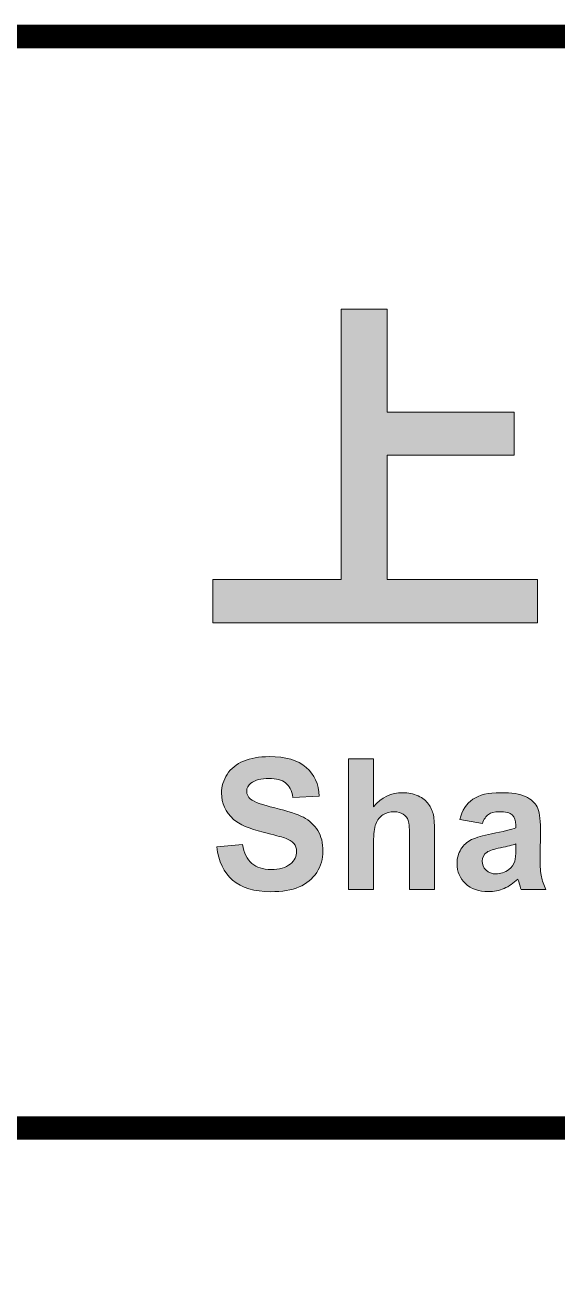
# Model space of a CAD drawing. Extents: x 148 to 221443, y -36682 to 6758.
# Drawn here: x 150599.2 to 150735.8, y -23023 to -22705.1 of the extents above; entities that cross this region are included whole.
import ezdxf

# ---------------------------------------------------------------- set-up
doc = ezdxf.new("R2010")
doc.units = 0
doc.header["$LTSCALE"] = 10
doc.header["$MEASUREMENT"] = 0
doc.layers.add('图层 1', color=7, linetype='Continuous')
doc.layers.add('图框层', color=7, linetype='Continuous', lineweight=15)

# ---------------------------------------------------------------- blocks, each defined once
blk = doc.blocks.new('block 5')
at = {"layer": '图层 1', "true_color": 0x0f208a}
h = blk.add_hatch(color=166, dxfattribs=at)
h.dxf.hatch_style = 2
h.paths.add_polyline_path([(87.354, -148.123), (87.354, -148.705), (82.97, -148.705), (82.97, -148.123), (84.701, -148.123), (84.701, -144.471), (85.322, -144.471), (85.322, -145.863), (87.039, -145.863), (87.039, -146.445), (85.322, -146.445), (85.322, -148.123)])
at = {"layer": '图层 1', "lineweight": 0}
blk.add_lwpolyline([(87.354, -148.123), (87.354, -148.705), (82.97, -148.705), (82.97, -148.123), (84.701, -148.123), (84.701, -144.471), (85.322, -144.471), (85.322, -145.863), (87.039, -145.863), (87.039, -146.445), (85.322, -146.445), (85.322, -148.123), (87.354, -148.123)], dxfattribs=at)
blk = doc.blocks.new('block 6')
at = {"layer": '图层 1', "true_color": 0x0f208a}
h = blk.add_hatch(color=166, dxfattribs=at)
h.dxf.hatch_style = 2
edge = h.paths.add_edge_path()
edge.add_spline(control_points=[(83.022, -151.732), (83.022, -151.732), (83.369, -151.699), (83.369, -151.699), (83.389, -151.815), (83.432, -151.9), (83.496, -151.955), (83.559, -152.009), (83.645, -152.037), (83.754, -152.037), (83.868, -152.037), (83.955, -152.012), (84.013, -151.964), (84.071, -151.915), (84.1, -151.858), (84.1, -151.794), (84.1, -151.752), (84.088, -151.716), (84.063, -151.687), (84.039, -151.658), (83.996, -151.632), (83.935, -151.611), (83.893, -151.597), (83.798, -151.571), (83.65, -151.534), (83.459, -151.486), (83.325, -151.428), (83.248, -151.36), (83.14, -151.262), (83.086, -151.144), (83.086, -151.005), (83.086, -150.915), (83.111, -150.831), (83.162, -150.753), (83.213, -150.675), (83.287, -150.615), (83.383, -150.574), (83.478, -150.533), (83.594, -150.513), (83.729, -150.513), (83.951, -150.513), (84.117, -150.561), (84.229, -150.658), (84.341, -150.755), (84.4, -150.885), (84.405, -151.047), (84.405, -151.047), (84.049, -151.063), (84.049, -151.063), (84.034, -150.972), (84.001, -150.907), (83.951, -150.867), (83.901, -150.827), (83.826, -150.808), (83.726, -150.808), (83.622, -150.808), (83.541, -150.829), (83.483, -150.871), (83.445, -150.899), (83.426, -150.935), (83.426, -150.981), (83.426, -151.022), (83.444, -151.058), (83.479, -151.087), (83.524, -151.125), (83.633, -151.165), (83.806, -151.206), (83.98, -151.247), (84.108, -151.289), (84.191, -151.332), (84.274, -151.376), (84.339, -151.436), (84.386, -151.512), (84.432, -151.587), (84.456, -151.681), (84.456, -151.792), (84.456, -151.894), (84.428, -151.988), (84.372, -152.076), (84.315, -152.164), (84.236, -152.23), (84.134, -152.273), (84.031, -152.316), (83.903, -152.337), (83.75, -152.337), (83.527, -152.337), (83.356, -152.286), (83.236, -152.183), (83.117, -152.08), (83.046, -151.929), (83.022, -151.732)], knot_values=[0, 0, 0, 0, 1, 1, 1, 2, 2, 2, 3, 3, 3, 4, 4, 4, 5, 5, 5, 6, 6, 6, 7, 7, 7, 8, 8, 8, 9, 9, 9, 10, 10, 10, 11, 11, 11, 12, 12, 12, 13, 13, 13, 14, 14, 14, 15, 15, 15, 16, 16, 16, 17, 17, 17, 18, 18, 18, 19, 19, 19, 20, 20, 20, 21, 21, 21, 22, 22, 22, 23, 23, 23, 24, 24, 24, 25, 25, 25, 26, 26, 26, 27, 27, 27, 28, 28, 28, 29, 29, 29, 30, 30, 30, 30], degree=3, periodic=0)
h = blk.add_hatch(color=166, dxfattribs=at)
h.dxf.hatch_style = 2
edge = h.paths.add_edge_path()
edge.add_spline(control_points=[(85.139, -150.543), (85.139, -150.543), (85.139, -151.191), (85.139, -151.191), (85.248, -151.064), (85.378, -151), (85.53, -151), (85.608, -151), (85.678, -151.014), (85.74, -151.043), (85.803, -151.072), (85.85, -151.109), (85.882, -151.154), (85.913, -151.199), (85.935, -151.249), (85.947, -151.303), (85.958, -151.358), (85.964, -151.442), (85.964, -151.557), (85.964, -151.557), (85.964, -152.306), (85.964, -152.306), (85.964, -152.306), (85.626, -152.306), (85.626, -152.306), (85.626, -152.306), (85.626, -151.631), (85.626, -151.631), (85.626, -151.497), (85.62, -151.412), (85.607, -151.376), (85.594, -151.34), (85.571, -151.311), (85.539, -151.29), (85.506, -151.269), (85.466, -151.258), (85.417, -151.258), (85.361, -151.258), (85.31, -151.272), (85.266, -151.299), (85.222, -151.327), (85.19, -151.368), (85.169, -151.423), (85.149, -151.477), (85.139, -151.559), (85.139, -151.666), (85.139, -151.666), (85.139, -152.306), (85.139, -152.306), (85.139, -152.306), (84.801, -152.306), (84.801, -152.306), (84.801, -152.306), (84.801, -150.543), (84.801, -150.543), (84.801, -150.543), (85.139, -150.543), (85.139, -150.543)], knot_values=[0, 0, 0, 0, 1, 1, 1, 2, 2, 2, 3, 3, 3, 4, 4, 4, 5, 5, 5, 6, 6, 6, 7, 7, 7, 8, 8, 8, 9, 9, 9, 10, 10, 10, 11, 11, 11, 12, 12, 12, 13, 13, 13, 14, 14, 14, 15, 15, 15, 16, 16, 16, 17, 17, 17, 18, 18, 18, 19, 19, 19, 19], degree=3, periodic=0)
h = blk.add_hatch(color=166, dxfattribs=at)
h.dxf.hatch_style = 2
edge = h.paths.add_edge_path()
edge.add_spline(control_points=[(86.608, -151.418), (86.608, -151.418), (86.302, -151.363), (86.302, -151.363), (86.336, -151.24), (86.396, -151.148), (86.48, -151.089), (86.564, -151.03), (86.689, -151), (86.855, -151), (87.006, -151), (87.118, -151.018), (87.192, -151.053), (87.265, -151.089), (87.317, -151.134), (87.347, -151.189), (87.377, -151.244), (87.393, -151.345), (87.393, -151.492), (87.393, -151.492), (87.389, -151.886), (87.389, -151.886), (87.389, -151.998), (87.394, -152.081), (87.405, -152.135), (87.416, -152.188), (87.436, -152.245), (87.466, -152.306), (87.466, -152.306), (87.132, -152.306), (87.132, -152.306), (87.123, -152.284), (87.112, -152.25), (87.099, -152.206), (87.093, -152.186), (87.089, -152.173), (87.087, -152.166), (87.029, -152.223), (86.968, -152.265), (86.902, -152.293), (86.836, -152.321), (86.766, -152.335), (86.691, -152.335), (86.56, -152.335), (86.456, -152.299), (86.38, -152.228), (86.305, -152.156), (86.267, -152.066), (86.267, -151.957), (86.267, -151.885), (86.284, -151.821), (86.319, -151.764), (86.353, -151.708), (86.401, -151.664), (86.463, -151.634), (86.526, -151.604), (86.615, -151.578), (86.732, -151.555), (86.89, -151.526), (87, -151.498), (87.061, -151.473), (87.061, -151.473), (87.061, -151.439), (87.061, -151.439), (87.061, -151.374), (87.045, -151.328), (87.012, -151.3), (86.98, -151.272), (86.92, -151.258), (86.831, -151.258), (86.771, -151.258), (86.724, -151.27), (86.69, -151.294), (86.657, -151.318), (86.629, -151.359), (86.608, -151.418)], knot_values=[0, 0, 0, 0, 1, 1, 1, 2, 2, 2, 3, 3, 3, 4, 4, 4, 5, 5, 5, 6, 6, 6, 7, 7, 7, 8, 8, 8, 9, 9, 9, 10, 10, 10, 11, 11, 11, 12, 12, 12, 13, 13, 13, 14, 14, 14, 15, 15, 15, 16, 16, 16, 17, 17, 17, 18, 18, 18, 19, 19, 19, 20, 20, 20, 21, 21, 21, 22, 22, 22, 23, 23, 23, 24, 24, 24, 25, 25, 25, 25], degree=3, periodic=0)
edge = h.paths.add_edge_path()
edge.add_spline(control_points=[(87.061, -151.692), (87.017, -151.707), (86.949, -151.724), (86.855, -151.744), (86.761, -151.764), (86.7, -151.784), (86.671, -151.803), (86.627, -151.834), (86.605, -151.874), (86.605, -151.923), (86.605, -151.969), (86.622, -152.011), (86.658, -152.045), (86.693, -152.08), (86.738, -152.097), (86.792, -152.097), (86.853, -152.097), (86.911, -152.077), (86.967, -152.037), (87.008, -152.006), (87.034, -151.969), (87.047, -151.925), (87.056, -151.896), (87.061, -151.841), (87.061, -151.76), (87.061, -151.76), (87.061, -151.692), (87.061, -151.692)], knot_values=[0, 0, 0, 0, 1, 1, 1, 2, 2, 2, 3, 3, 3, 4, 4, 4, 5, 5, 5, 6, 6, 6, 7, 7, 7, 8, 8, 8, 9, 9, 9, 9], degree=3, periodic=0)
at = {"layer": '图层 1', "lineweight": 0}
for points, knots in [([(83.022, -151.732), (83.022, -151.732), (83.369, -151.699), (83.369, -151.699), (83.389, -151.815), (83.432, -151.9), (83.496, -151.955), (83.559, -152.009), (83.645, -152.037), (83.754, -152.037), (83.868, -152.037), (83.955, -152.012), (84.013, -151.964), (84.071, -151.915), (84.1, -151.858), (84.1, -151.794), (84.1, -151.752), (84.088, -151.716), (84.063, -151.687), (84.039, -151.658), (83.996, -151.632), (83.935, -151.611), (83.893, -151.597), (83.798, -151.571), (83.65, -151.534), (83.459, -151.486), (83.325, -151.428), (83.248, -151.36), (83.14, -151.262), (83.086, -151.144), (83.086, -151.005), (83.086, -150.915), (83.111, -150.831), (83.162, -150.753), (83.213, -150.675), (83.287, -150.615), (83.383, -150.574), (83.478, -150.533), (83.594, -150.513), (83.729, -150.513), (83.951, -150.513), (84.117, -150.561), (84.229, -150.658), (84.341, -150.755), (84.4, -150.885), (84.405, -151.047), (84.405, -151.047), (84.049, -151.063), (84.049, -151.063), (84.034, -150.972), (84.001, -150.907), (83.951, -150.867), (83.901, -150.827), (83.826, -150.808), (83.726, -150.808), (83.622, -150.808), (83.541, -150.829), (83.483, -150.871), (83.445, -150.899), (83.426, -150.935), (83.426, -150.981), (83.426, -151.022), (83.444, -151.058), (83.479, -151.087), (83.524, -151.125), (83.633, -151.165), (83.806, -151.206), (83.98, -151.247), (84.108, -151.289), (84.191, -151.332), (84.274, -151.376), (84.339, -151.436), (84.386, -151.512), (84.432, -151.587), (84.456, -151.681), (84.456, -151.792), (84.456, -151.894), (84.428, -151.988), (84.372, -152.076), (84.315, -152.164), (84.236, -152.23), (84.134, -152.273), (84.031, -152.316), (83.903, -152.337), (83.75, -152.337), (83.527, -152.337), (83.356, -152.286), (83.236, -152.183), (83.117, -152.08), (83.046, -151.929), (83.022, -151.732)], [0, 0, 0, 0, 1, 1, 1, 2, 2, 2, 3, 3, 3, 4, 4, 4, 5, 5, 5, 6, 6, 6, 7, 7, 7, 8, 8, 8, 9, 9, 9, 10, 10, 10, 11, 11, 11, 12, 12, 12, 13, 13, 13, 14, 14, 14, 15, 15, 15, 16, 16, 16, 17, 17, 17, 18, 18, 18, 19, 19, 19, 20, 20, 20, 21, 21, 21, 22, 22, 22, 23, 23, 23, 24, 24, 24, 25, 25, 25, 26, 26, 26, 27, 27, 27, 28, 28, 28, 29, 29, 29, 30, 30, 30, 30]), ([(85.139, -150.543), (85.139, -150.543), (85.139, -151.191), (85.139, -151.191), (85.248, -151.064), (85.378, -151), (85.53, -151), (85.608, -151), (85.678, -151.014), (85.74, -151.043), (85.803, -151.072), (85.85, -151.109), (85.882, -151.154), (85.913, -151.199), (85.935, -151.249), (85.947, -151.303), (85.958, -151.358), (85.964, -151.442), (85.964, -151.557), (85.964, -151.557), (85.964, -152.306), (85.964, -152.306), (85.964, -152.306), (85.626, -152.306), (85.626, -152.306), (85.626, -152.306), (85.626, -151.631), (85.626, -151.631), (85.626, -151.497), (85.62, -151.412), (85.607, -151.376), (85.594, -151.34), (85.571, -151.311), (85.539, -151.29), (85.506, -151.269), (85.466, -151.258), (85.417, -151.258), (85.361, -151.258), (85.31, -151.272), (85.266, -151.299), (85.222, -151.327), (85.19, -151.368), (85.169, -151.423), (85.149, -151.477), (85.139, -151.559), (85.139, -151.666), (85.139, -151.666), (85.139, -152.306), (85.139, -152.306), (85.139, -152.306), (84.801, -152.306), (84.801, -152.306), (84.801, -152.306), (84.801, -150.543), (84.801, -150.543), (84.801, -150.543), (85.139, -150.543), (85.139, -150.543)], [0, 0, 0, 0, 1, 1, 1, 2, 2, 2, 3, 3, 3, 4, 4, 4, 5, 5, 5, 6, 6, 6, 7, 7, 7, 8, 8, 8, 9, 9, 9, 10, 10, 10, 11, 11, 11, 12, 12, 12, 13, 13, 13, 14, 14, 14, 15, 15, 15, 16, 16, 16, 17, 17, 17, 18, 18, 18, 19, 19, 19, 19]), ([(86.608, -151.418), (86.608, -151.418), (86.302, -151.363), (86.302, -151.363), (86.336, -151.24), (86.396, -151.148), (86.48, -151.089), (86.564, -151.03), (86.689, -151), (86.855, -151), (87.006, -151), (87.118, -151.018), (87.192, -151.053), (87.265, -151.089), (87.317, -151.134), (87.347, -151.189), (87.377, -151.244), (87.393, -151.345), (87.393, -151.492), (87.393, -151.492), (87.389, -151.886), (87.389, -151.886), (87.389, -151.998), (87.394, -152.081), (87.405, -152.135), (87.416, -152.188), (87.436, -152.245), (87.466, -152.306), (87.466, -152.306), (87.132, -152.306), (87.132, -152.306), (87.123, -152.284), (87.112, -152.25), (87.099, -152.206), (87.093, -152.186), (87.089, -152.173), (87.087, -152.166), (87.029, -152.223), (86.968, -152.265), (86.902, -152.293), (86.836, -152.321), (86.766, -152.335), (86.691, -152.335), (86.56, -152.335), (86.456, -152.299), (86.38, -152.228), (86.305, -152.156), (86.267, -152.066), (86.267, -151.957), (86.267, -151.885), (86.284, -151.821), (86.319, -151.764), (86.353, -151.708), (86.401, -151.664), (86.463, -151.634), (86.526, -151.604), (86.615, -151.578), (86.732, -151.555), (86.89, -151.526), (87, -151.498), (87.061, -151.473), (87.061, -151.473), (87.061, -151.439), (87.061, -151.439), (87.061, -151.374), (87.045, -151.328), (87.012, -151.3), (86.98, -151.272), (86.92, -151.258), (86.831, -151.258), (86.771, -151.258), (86.724, -151.27), (86.69, -151.294), (86.657, -151.318), (86.629, -151.359), (86.608, -151.418)], [0, 0, 0, 0, 1, 1, 1, 2, 2, 2, 3, 3, 3, 4, 4, 4, 5, 5, 5, 6, 6, 6, 7, 7, 7, 8, 8, 8, 9, 9, 9, 10, 10, 10, 11, 11, 11, 12, 12, 12, 13, 13, 13, 14, 14, 14, 15, 15, 15, 16, 16, 16, 17, 17, 17, 18, 18, 18, 19, 19, 19, 20, 20, 20, 21, 21, 21, 22, 22, 22, 23, 23, 23, 24, 24, 24, 25, 25, 25, 25]), ([(87.061, -151.692), (87.017, -151.707), (86.949, -151.724), (86.855, -151.744), (86.761, -151.764), (86.7, -151.784), (86.671, -151.803), (86.627, -151.834), (86.605, -151.874), (86.605, -151.923), (86.605, -151.969), (86.622, -152.011), (86.658, -152.045), (86.693, -152.08), (86.738, -152.097), (86.792, -152.097), (86.853, -152.097), (86.911, -152.077), (86.967, -152.037), (87.008, -152.006), (87.034, -151.969), (87.047, -151.925), (87.056, -151.896), (87.061, -151.841), (87.061, -151.76), (87.061, -151.76), (87.061, -151.692), (87.061, -151.692)], [0, 0, 0, 0, 1, 1, 1, 2, 2, 2, 3, 3, 3, 4, 4, 4, 5, 5, 5, 6, 6, 6, 7, 7, 7, 8, 8, 8, 9, 9, 9, 9])]:
    blk.add_open_spline(points, degree=3, knots=knots, dxfattribs=at)
blk = doc.blocks.new('block 4')
at = {"layer": '图层 1'}
for name in ['block 5', 'block 6']:
    blk.add_blockref(name, (0, 0), dxfattribs=at)
blk = doc.blocks.new('block 2')
at = {"layer": '图层 1'}
blk.add_blockref('block 4', (0, 0), dxfattribs=at)

msp = doc.modelspace()

# ---------------------------------------------------------------- linework, layer by layer
at = {"layer": '图框层', "const_width": 6}
msp.add_lwpolyline([(150018.5719, -23388.062), (153618.5719, -23388.062), (153618.5719, -22708.062), (150018.5719, -22708.062)], close=True, dxfattribs=at)
msp.add_lwpolyline([(150018.5719, -22988.062), (153618.5719, -22988.062)], dxfattribs=at)

# ---------------------------------------------------------------- block references
at = {"layer": '图层 1', "xscale": 19, "yscale": 19, "zscale": 19}
msp.add_blockref('block 2', (149071.0317, -20033.0365), dxfattribs=at)

doc.saveas('drawing.dxf')
